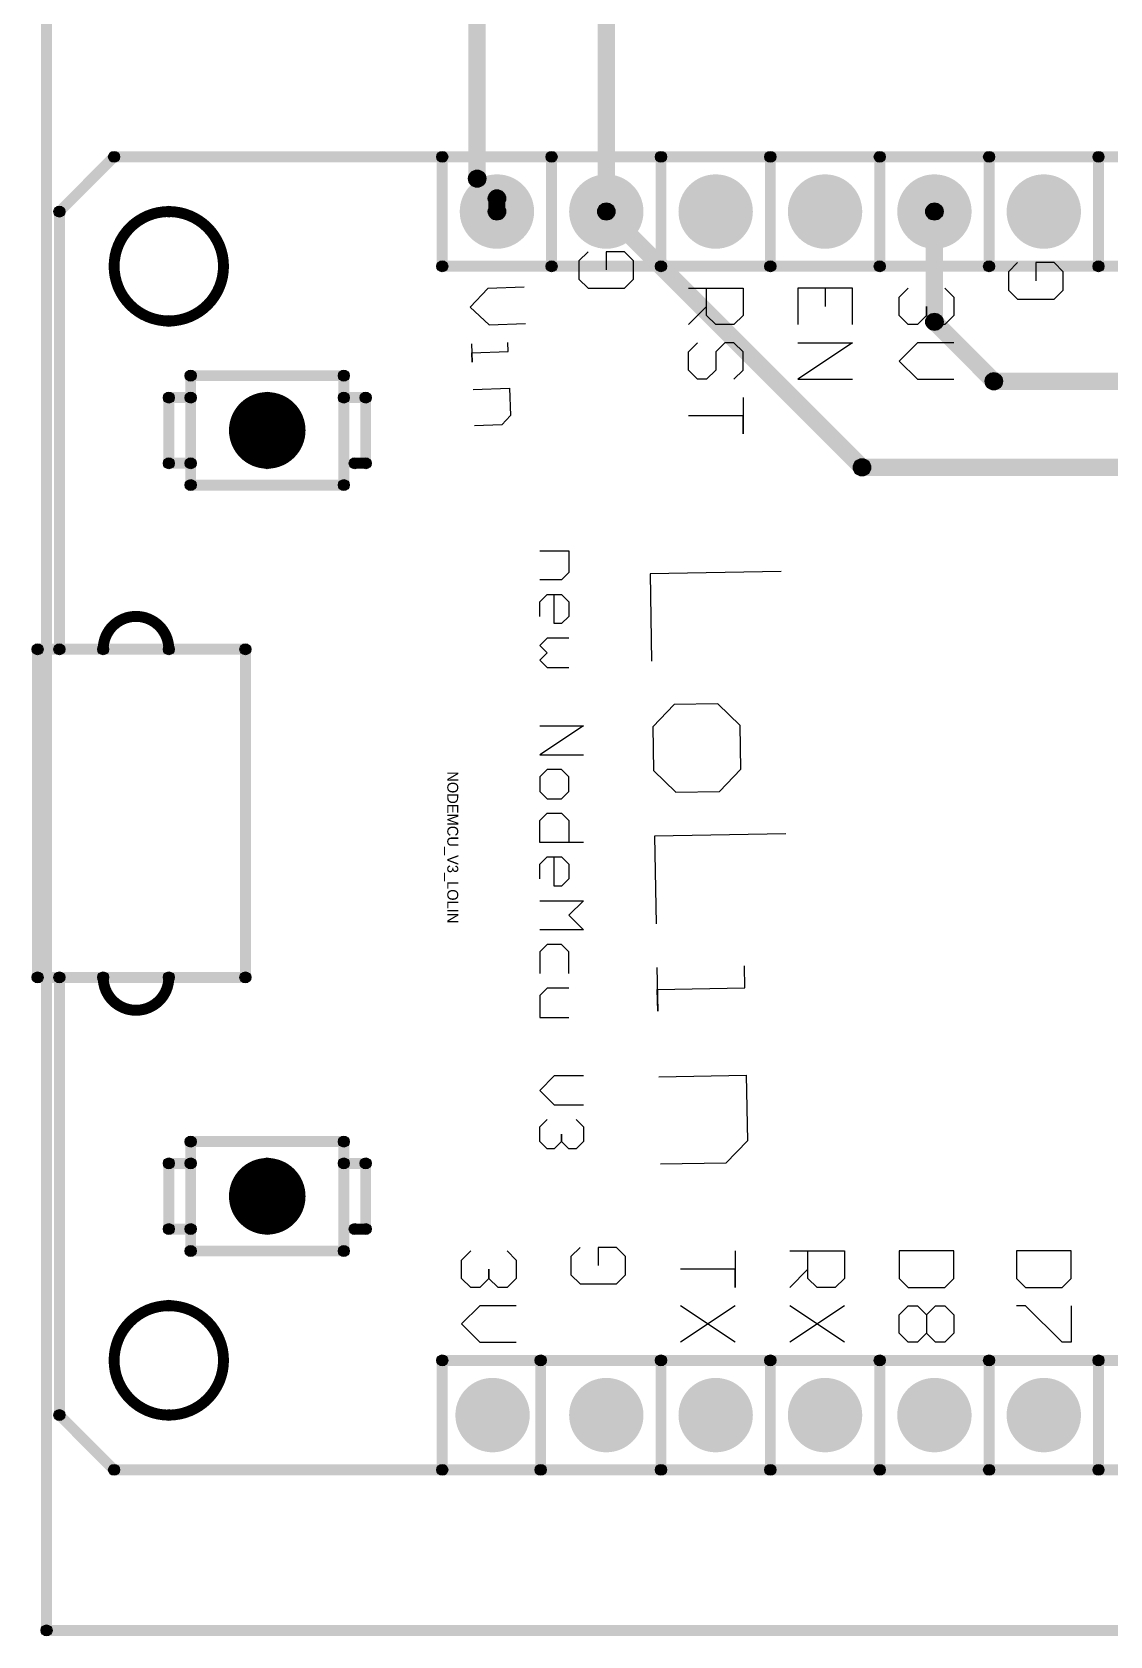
# Model space of a CAD drawing. Header units: millimetres. Extents: x 1.24 to 8.03, y 2.12 to 7.05.
# Drawn here: x 1.483 to 2.468, y 2.121 to 3.587 of the extents above; entities that cross this region are included whole.
import ezdxf

# ---------------------------------------------------------------- set-up
doc = ezdxf.new("R2010")
doc.units = ezdxf.units.MM
doc.header["$MEASUREMENT"] = 0
for name, color, linetype in [('BottomLayer', 5, 'Continuous'), ('BottomSolder', 6, 'Continuous'), ('KeepOutLayer', 6, 'Continuous'), ('MultiLayer', 9, 'Continuous'), ('PadHoleLayer', 156, 'Continuous'), ('TopLayer', 1, 'Continuous'), ('TopOverlay', 2, 'Continuous'), ('TopSolder', 216, 'Continuous')]:
    doc.layers.add(name, color=color, linetype=linetype)

# ---------------------------------------------------------------- blocks, each defined once
blk = doc.blocks.new('NODEMCU_V3_LOLIN_3')
at = {"layer": 'BottomLayer'}
h = blk.add_hatch(color=5, dxfattribs=at)
edge = h.paths.add_edge_path()
edge.add_arc((-0.55, -0.2), 0.03, 0, 360)
h = blk.add_hatch(color=5, dxfattribs=at)
edge = h.paths.add_edge_path()
edge.add_arc((0.55, -0.2), 0.03, 0, 360)
h = blk.add_hatch(color=5, dxfattribs=at)
edge = h.paths.add_edge_path()
edge.add_arc((-0.55, -0.3), 0.03, 0, 360)
h = blk.add_hatch(color=5, dxfattribs=at)
edge = h.paths.add_edge_path()
edge.add_arc((0.55, -0.3), 0.03, 0, 360)
h = blk.add_hatch(color=5, dxfattribs=at)
edge = h.paths.add_edge_path()
edge.add_arc((-0.55, -0.4), 0.03, 0, 360)
h = blk.add_hatch(color=5, dxfattribs=at)
edge = h.paths.add_edge_path()
edge.add_arc((0.55, -0.4), 0.03, 0, 360)
h = blk.add_hatch(color=5, dxfattribs=at)
edge = h.paths.add_edge_path()
edge.add_arc((-0.55, -0.5), 0.03, 0, 360)
h = blk.add_hatch(color=5, dxfattribs=at)
edge = h.paths.add_edge_path()
edge.add_arc((0.55, -0.5), 0.03, 0, 360)
h = blk.add_hatch(color=5, dxfattribs=at)
edge = h.paths.add_edge_path()
edge.add_arc((-0.55, -0.6), 0.03, 0, 360)
h = blk.add_hatch(color=5, dxfattribs=at)
edge = h.paths.add_edge_path()
edge.add_arc((0.55, -0.6), 0.03, 0, 360)
h = blk.add_hatch(color=5, dxfattribs=at)
edge = h.paths.add_edge_path()
edge.add_arc((-0.55, -0.7), 0.03, 0, 360)
h = blk.add_hatch(color=5, dxfattribs=at)
edge = h.paths.add_edge_path()
edge.add_arc((0.55, -0.704), 0.03, 0, 360)
at = {"layer": 'BottomSolder'}
h = blk.add_hatch(color=6, dxfattribs=at)
edge = h.paths.add_edge_path()
edge.add_arc((-0.55, -0.2), 0.034, 0, 360)
h = blk.add_hatch(color=6, dxfattribs=at)
edge = h.paths.add_edge_path()
edge.add_arc((0.55, -0.2), 0.034, 0, 360)
h = blk.add_hatch(color=6, dxfattribs=at)
edge = h.paths.add_edge_path()
edge.add_arc((-0.55, -0.3), 0.034, 0, 360)
h = blk.add_hatch(color=6, dxfattribs=at)
edge = h.paths.add_edge_path()
edge.add_arc((0.55, -0.3), 0.034, 0, 360)
h = blk.add_hatch(color=6, dxfattribs=at)
edge = h.paths.add_edge_path()
edge.add_arc((-0.55, -0.4), 0.034, 0, 360)
h = blk.add_hatch(color=6, dxfattribs=at)
edge = h.paths.add_edge_path()
edge.add_arc((0.55, -0.4), 0.034, 0, 360)
h = blk.add_hatch(color=6, dxfattribs=at)
edge = h.paths.add_edge_path()
edge.add_arc((-0.55, -0.5), 0.034, 0, 360)
h = blk.add_hatch(color=6, dxfattribs=at)
edge = h.paths.add_edge_path()
edge.add_arc((0.55, -0.5), 0.034, 0, 360)
h = blk.add_hatch(color=6, dxfattribs=at)
edge = h.paths.add_edge_path()
edge.add_arc((-0.55, -0.6), 0.034, 0, 360)
h = blk.add_hatch(color=6, dxfattribs=at)
edge = h.paths.add_edge_path()
edge.add_arc((0.55, -0.6), 0.034, 0, 360)
h = blk.add_hatch(color=6, dxfattribs=at)
edge = h.paths.add_edge_path()
edge.add_arc((-0.55, -0.7), 0.034, 0, 360)
h = blk.add_hatch(color=6, dxfattribs=at)
edge = h.paths.add_edge_path()
edge.add_arc((0.55, -0.704), 0.034, 0, 360)
at = {"layer": 'MultiLayer'}
h = blk.add_hatch(color=9, dxfattribs=at)
edge = h.paths.add_edge_path()
edge.add_arc((-0.55, -0.2), 0.03, 0, 360)
h = blk.add_hatch(color=9, dxfattribs=at)
edge = h.paths.add_edge_path()
edge.add_arc((0.55, -0.2), 0.03, 0, 360)
h = blk.add_hatch(color=9, dxfattribs=at)
edge = h.paths.add_edge_path()
edge.add_arc((-0.55, -0.3), 0.03, 0, 360)
h = blk.add_hatch(color=9, dxfattribs=at)
edge = h.paths.add_edge_path()
edge.add_arc((0.55, -0.3), 0.03, 0, 360)
h = blk.add_hatch(color=9, dxfattribs=at)
edge = h.paths.add_edge_path()
edge.add_arc((-0.55, -0.4), 0.03, 0, 360)
h = blk.add_hatch(color=9, dxfattribs=at)
edge = h.paths.add_edge_path()
edge.add_arc((0.55, -0.4), 0.03, 0, 360)
h = blk.add_hatch(color=9, dxfattribs=at)
edge = h.paths.add_edge_path()
edge.add_arc((-0.55, -0.5), 0.03, 0, 360)
h = blk.add_hatch(color=9, dxfattribs=at)
edge = h.paths.add_edge_path()
edge.add_arc((0.55, -0.5), 0.03, 0, 360)
h = blk.add_hatch(color=9, dxfattribs=at)
edge = h.paths.add_edge_path()
edge.add_arc((-0.55, -0.6), 0.03, 0, 360)
h = blk.add_hatch(color=9, dxfattribs=at)
edge = h.paths.add_edge_path()
edge.add_arc((0.55, -0.6), 0.03, 0, 360)
h = blk.add_hatch(color=9, dxfattribs=at)
edge = h.paths.add_edge_path()
edge.add_arc((-0.55, -0.7), 0.03, 0, 360)
h = blk.add_hatch(color=9, dxfattribs=at)
edge = h.paths.add_edge_path()
edge.add_arc((0.55, -0.704), 0.03, 0, 360)
at = {"layer": 'PadHoleLayer'}
h = blk.add_hatch(color=156, dxfattribs=at)
edge = h.paths.add_edge_path()
edge.add_arc((-0.55, -0.2), 0.018, 0, 360)
h = blk.add_hatch(color=156, dxfattribs=at)
edge = h.paths.add_edge_path()
edge.add_arc((0.55, -0.2), 0.018, 0, 360)
h = blk.add_hatch(color=156, dxfattribs=at)
edge = h.paths.add_edge_path()
edge.add_arc((-0.55, -0.3), 0.018, 0, 360)
h = blk.add_hatch(color=156, dxfattribs=at)
edge = h.paths.add_edge_path()
edge.add_arc((0.55, -0.3), 0.018, 0, 360)
h = blk.add_hatch(color=156, dxfattribs=at)
edge = h.paths.add_edge_path()
edge.add_arc((-0.55, -0.4), 0.018, 0, 360)
h = blk.add_hatch(color=156, dxfattribs=at)
edge = h.paths.add_edge_path()
edge.add_arc((0.55, -0.4), 0.018, 0, 360)
h = blk.add_hatch(color=156, dxfattribs=at)
edge = h.paths.add_edge_path()
edge.add_arc((-0.55, -0.5), 0.018, 0, 360)
h = blk.add_hatch(color=156, dxfattribs=at)
edge = h.paths.add_edge_path()
edge.add_arc((0.55, -0.5), 0.018, 0, 360)
h = blk.add_hatch(color=156, dxfattribs=at)
edge = h.paths.add_edge_path()
edge.add_arc((-0.55, -0.6), 0.018, 0, 360)
h = blk.add_hatch(color=156, dxfattribs=at)
edge = h.paths.add_edge_path()
edge.add_arc((0.55, -0.6), 0.018, 0, 360)
h = blk.add_hatch(color=156, dxfattribs=at)
edge = h.paths.add_edge_path()
edge.add_arc((-0.55, -0.7), 0.018, 0, 360)
h = blk.add_hatch(color=156, dxfattribs=at)
edge = h.paths.add_edge_path()
edge.add_arc((0.55, -0.704), 0.018, 0, 360)
at = {"layer": 'TopLayer'}
h = blk.add_hatch(color=1, dxfattribs=at)
edge = h.paths.add_edge_path()
edge.add_arc((-0.55, -0.2), 0.03, 0, 360)
h = blk.add_hatch(color=1, dxfattribs=at)
edge = h.paths.add_edge_path()
edge.add_arc((0.55, -0.2), 0.03, 0, 360)
h = blk.add_hatch(color=1, dxfattribs=at)
edge = h.paths.add_edge_path()
edge.add_arc((-0.55, -0.3), 0.03, 0, 360)
h = blk.add_hatch(color=1, dxfattribs=at)
edge = h.paths.add_edge_path()
edge.add_arc((0.55, -0.3), 0.03, 0, 360)
h = blk.add_hatch(color=1, dxfattribs=at)
edge = h.paths.add_edge_path()
edge.add_arc((-0.55, -0.4), 0.03, 0, 360)
h = blk.add_hatch(color=1, dxfattribs=at)
edge = h.paths.add_edge_path()
edge.add_arc((0.55, -0.4), 0.03, 0, 360)
h = blk.add_hatch(color=1, dxfattribs=at)
edge = h.paths.add_edge_path()
edge.add_arc((-0.55, -0.5), 0.03, 0, 360)
h = blk.add_hatch(color=1, dxfattribs=at)
edge = h.paths.add_edge_path()
edge.add_arc((0.55, -0.5), 0.03, 0, 360)
h = blk.add_hatch(color=1, dxfattribs=at)
edge = h.paths.add_edge_path()
edge.add_arc((-0.55, -0.6), 0.03, 0, 360)
h = blk.add_hatch(color=1, dxfattribs=at)
edge = h.paths.add_edge_path()
edge.add_arc((0.55, -0.6), 0.03, 0, 360)
h = blk.add_hatch(color=1, dxfattribs=at)
edge = h.paths.add_edge_path()
edge.add_arc((-0.55, -0.7), 0.03, 0, 360)
h = blk.add_hatch(color=1, dxfattribs=at)
edge = h.paths.add_edge_path()
edge.add_arc((0.55, -0.704), 0.03, 0, 360)
at = {"layer": 'TopOverlay'}
for points in [[(0.605, -1.05), (0.595, -1.05), (0.595, 1.06), (0.605, 1.06)], [(-0.595, -0.75), (-0.605, -0.75), (-0.605, 0.75), (-0.595, 0.75)], [(-0.495, -0.75), (-0.505, -0.75), (-0.505, 0.75), (-0.495, 0.75)], [(0.505, -0.75), (0.495, -0.75), (0.495, 0.75), (0.505, 0.75)], [(-0.5, -0.145), (-0.5, -0.155), (-0.6, -0.155), (-0.6, -0.145)], [(0.6, -0.145), (0.6, -0.155), (0.5, -0.155), (0.5, -0.145)], [(-0.5, -0.245), (-0.5, -0.255), (-0.6, -0.255), (-0.6, -0.245)], [(0.6, -0.245), (0.6, -0.255), (0.5, -0.255), (0.5, -0.245)], [(-0.5, -0.345), (-0.5, -0.355), (-0.6, -0.355), (-0.6, -0.345)], [(0.6, -0.345), (0.6, -0.355), (0.5, -0.355), (0.5, -0.345)], [(-0.5, -0.445), (-0.5, -0.455), (-0.6, -0.455), (-0.6, -0.445)], [(0.6, -0.445), (0.6, -0.455), (0.5, -0.455), (0.5, -0.445)], [(-0.5, -0.545), (-0.5, -0.555), (-0.6, -0.555), (-0.6, -0.545)], [(0.6, -0.545), (0.6, -0.555), (0.5, -0.555), (0.5, -0.545)], [(-0.5, -0.645), (-0.5, -0.655), (-0.6, -0.655), (-0.6, -0.645)], [(0.6, -0.655), (0.6, -0.665), (0.5, -0.665), (0.5, -0.655)], [(-0.5, -0.745), (-0.5, -0.755), (-0.6, -0.755), (-0.6, -0.745)], [(0.6, -0.745), (0.6, -0.755), (0.5, -0.755), (0.5, -0.745)], [(-0.595, -1.05), (-0.605, -1.05), (-0.605, -0.75), (-0.595, -0.75)], [(-0.375, -0.84), (-0.385, -0.84), (-0.385, -0.82), (-0.375, -0.82)], [(-0.32, -0.815), (-0.32, -0.825), (-0.38, -0.825), (-0.38, -0.815)], [(-0.315, -0.83), (-0.325, -0.83), (-0.325, -0.82), (-0.315, -0.82)], [(0.325, -0.84), (0.315, -0.84), (0.315, -0.82), (0.325, -0.82)], [(0.38, -0.815), (0.38, -0.825), (0.32, -0.825), (0.32, -0.815)], [(0.385, -0.83), (0.375, -0.83), (0.375, -0.82), (0.385, -0.82)], [(-0.3, -0.835), (-0.3, -0.845), (-0.4, -0.845), (-0.4, -0.835)], [(0.4, -0.835), (0.4, -0.845), (0.3, -0.845), (0.3, -0.835)], [(-0.395, -0.98), (-0.405, -0.98), (-0.405, -0.84), (-0.395, -0.84)], [(-0.295, -0.98), (-0.305, -0.98), (-0.305, -0.84), (-0.295, -0.84)], [(0.305, -0.98), (0.295, -0.98), (0.295, -0.84), (0.305, -0.84)], [(0.405, -0.98), (0.395, -0.98), (0.395, -0.84), (0.405, -0.84)], [(-0.145, -1.1), (-0.155, -1.1), (-0.155, -0.93), (-0.145, -0.93)], [(0.15, -0.925), (0.15, -0.935), (-0.15, -0.935), (-0.15, -0.925)], [(0.155, -1.1), (0.145, -1.1), (0.145, -0.93), (0.155, -0.93)], [(-0.38, -0.975), (-0.38, -0.985), (-0.4, -0.985), (-0.4, -0.975)], [(-0.3, -0.975), (-0.3, -0.985), (-0.4, -0.985), (-0.4, -0.975)], [(-0.375, -1), (-0.385, -1), (-0.385, -0.98), (-0.375, -0.98)], [(-0.315, -1), (-0.325, -1), (-0.325, -0.98), (-0.315, -0.98)], [(0.32, -0.975), (0.32, -0.985), (0.3, -0.985), (0.3, -0.975)], [(0.4, -0.975), (0.4, -0.985), (0.3, -0.985), (0.3, -0.975)], [(0.325, -1), (0.315, -1), (0.315, -0.98), (0.325, -0.98)], [(0.385, -1), (0.375, -1), (0.375, -0.98), (0.385, -0.98)], [(-0.32, -0.995), (-0.32, -1.005), (-0.38, -1.005), (-0.38, -0.995)], [(0.38, -0.995), (0.38, -1.005), (0.32, -1.005), (0.32, -0.995)], [(-0.5465, -1.0965), (-0.5535, -1.1035), (-0.6035, -1.0535), (-0.5965, -1.0465)], [(0.5535, -1.1035), (0.5465, -1.0965), (0.5965, -1.0465), (0.6035, -1.0535)], [(-0.15, -1.095), (-0.15, -1.105), (-0.55, -1.105), (-0.55, -1.095)], [(0.55, -1.095), (0.55, -1.105), (0.15, -1.105), (0.15, -1.095)], [(-0.145, -1.12), (-0.155, -1.12), (-0.155, -1.1), (-0.145, -1.1)], [(0.155, -1.12), (0.145, -1.12), (0.145, -1.1), (0.155, -1.1)], [(0.15, -1.115), (0.15, -1.125), (-0.15, -1.125), (-0.15, -1.115)]]:
    blk.add_hatch(color=2, dxfattribs=at).paths.add_polyline_path(points)
h = blk.add_hatch(color=2, dxfattribs=at)
edge = h.paths.add_edge_path()
edge.add_arc((-0.6, -0.15), 0.005, 0, 360)
h = blk.add_hatch(color=2, dxfattribs=at)
edge = h.paths.add_edge_path()
edge.add_arc((-0.5, -0.15), 0.005, 0, 360)
h = blk.add_hatch(color=2, dxfattribs=at)
edge = h.paths.add_edge_path()
edge.add_arc((0.5, -0.15), 0.005, 0, 360)
h = blk.add_hatch(color=2, dxfattribs=at)
edge = h.paths.add_edge_path()
edge.add_arc((0.6, -0.15), 0.005, 0, 360)
h = blk.add_hatch(color=2, dxfattribs=at)
edge = h.paths.add_edge_path()
edge.add_arc((-0.6, -0.25), 0.005, 0, 360)
h = blk.add_hatch(color=2, dxfattribs=at)
edge = h.paths.add_edge_path()
edge.add_arc((-0.5, -0.25), 0.005, 0, 360)
h = blk.add_hatch(color=2, dxfattribs=at)
edge = h.paths.add_edge_path()
edge.add_arc((0.5, -0.25), 0.005, 0, 360)
h = blk.add_hatch(color=2, dxfattribs=at)
edge = h.paths.add_edge_path()
edge.add_arc((0.6, -0.25), 0.005, 0, 360)
h = blk.add_hatch(color=2, dxfattribs=at)
edge = h.paths.add_edge_path()
edge.add_arc((-0.6, -0.35), 0.005, 0, 360)
h = blk.add_hatch(color=2, dxfattribs=at)
edge = h.paths.add_edge_path()
edge.add_arc((-0.5, -0.35), 0.005, 0, 360)
h = blk.add_hatch(color=2, dxfattribs=at)
edge = h.paths.add_edge_path()
edge.add_arc((0.5, -0.35), 0.005, 0, 360)
h = blk.add_hatch(color=2, dxfattribs=at)
edge = h.paths.add_edge_path()
edge.add_arc((0.6, -0.35), 0.005, 0, 360)
h = blk.add_hatch(color=2, dxfattribs=at)
edge = h.paths.add_edge_path()
edge.add_arc((-0.6, -0.45), 0.005, 0, 360)
h = blk.add_hatch(color=2, dxfattribs=at)
edge = h.paths.add_edge_path()
edge.add_arc((-0.5, -0.45), 0.005, 0, 360)
h = blk.add_hatch(color=2, dxfattribs=at)
edge = h.paths.add_edge_path()
edge.add_arc((0.5, -0.45), 0.005, 0, 360)
h = blk.add_hatch(color=2, dxfattribs=at)
edge = h.paths.add_edge_path()
edge.add_arc((0.6, -0.45), 0.005, 0, 360)
h = blk.add_hatch(color=2, dxfattribs=at)
edge = h.paths.add_edge_path()
edge.add_arc((-0.6, -0.55), 0.005, 0, 360)
h = blk.add_hatch(color=2, dxfattribs=at)
edge = h.paths.add_edge_path()
edge.add_arc((-0.5, -0.55), 0.005, 0, 360)
h = blk.add_hatch(color=2, dxfattribs=at)
edge = h.paths.add_edge_path()
edge.add_arc((0.5, -0.55), 0.005, 0, 360)
h = blk.add_hatch(color=2, dxfattribs=at)
edge = h.paths.add_edge_path()
edge.add_arc((0.6, -0.55), 0.005, 0, 360)
h = blk.add_hatch(color=2, dxfattribs=at)
edge = h.paths.add_edge_path()
edge.add_arc((-0.6, -0.65), 0.005, 0, 360)
h = blk.add_hatch(color=2, dxfattribs=at)
edge = h.paths.add_edge_path()
edge.add_arc((-0.5, -0.65), 0.005, 0, 360)
h = blk.add_hatch(color=2, dxfattribs=at)
edge = h.paths.add_edge_path()
edge.add_arc((0.5, -0.66), 0.005, 0, 360)
h = blk.add_hatch(color=2, dxfattribs=at)
edge = h.paths.add_edge_path()
edge.add_arc((0.6, -0.66), 0.005, 0, 360)
h = blk.add_hatch(color=2, dxfattribs=at)
edge = h.paths.add_edge_path()
edge.add_arc((-0.6, -0.75), 0.005, 0, 360)
h = blk.add_hatch(color=2, dxfattribs=at)
edge = h.paths.add_edge_path()
edge.add_arc((-0.6, -0.75), 0.005, 0, 360)
h = blk.add_hatch(color=2, dxfattribs=at)
edge = h.paths.add_edge_path()
edge.add_arc((-0.6, -0.75), 0.005, 0, 360)
h = blk.add_hatch(color=2, dxfattribs=at)
edge = h.paths.add_edge_path()
edge.add_arc((-0.5, -0.75), 0.005, 0, 360)
h = blk.add_hatch(color=2, dxfattribs=at)
edge = h.paths.add_edge_path()
edge.add_arc((-0.5, -0.75), 0.005, 0, 360)
h = blk.add_hatch(color=2, dxfattribs=at)
edge = h.paths.add_edge_path()
edge.add_arc((0.5, -0.75), 0.005, 0, 360)
h = blk.add_hatch(color=2, dxfattribs=at)
edge = h.paths.add_edge_path()
edge.add_arc((0.5, -0.75), 0.005, 0, 360)
h = blk.add_hatch(color=2, dxfattribs=at)
edge = h.paths.add_edge_path()
edge.add_arc((0.6, -0.75), 0.005, 0, 360)
h = blk.add_hatch(color=2, dxfattribs=at)
edge = h.paths.add_edge_path()
edge.add_arc((-0.38, -0.82), 0.005, 0, 360)
h = blk.add_hatch(color=2, dxfattribs=at)
edge = h.paths.add_edge_path()
edge.add_arc((-0.38, -0.82), 0.005, 0, 360)
h = blk.add_hatch(color=2, dxfattribs=at)
edge = h.paths.add_edge_path()
edge.add_arc((-0.32, -0.82), 0.005, 0, 360)
h = blk.add_hatch(color=2, dxfattribs=at)
edge = h.paths.add_edge_path()
edge.add_arc((-0.32, -0.82), 0.005, 0, 360)
h = blk.add_hatch(color=2, dxfattribs=at)
edge = h.paths.add_edge_path()
edge.add_arc((0.32, -0.82), 0.005, 0, 360)
h = blk.add_hatch(color=2, dxfattribs=at)
edge = h.paths.add_edge_path()
edge.add_arc((0.32, -0.82), 0.005, 0, 360)
h = blk.add_hatch(color=2, dxfattribs=at)
edge = h.paths.add_edge_path()
edge.add_arc((0.38, -0.82), 0.005, 0, 360)
h = blk.add_hatch(color=2, dxfattribs=at)
edge = h.paths.add_edge_path()
edge.add_arc((0.38, -0.82), 0.005, 0, 360)
h = blk.add_hatch(color=2, dxfattribs=at)
edge = h.paths.add_edge_path()
edge.add_arc((-0.4, -0.84), 0.005, 0, 360)
h = blk.add_hatch(color=2, dxfattribs=at)
edge = h.paths.add_edge_path()
edge.add_arc((-0.4, -0.84), 0.005, 0, 360)
h = blk.add_hatch(color=2, dxfattribs=at)
edge = h.paths.add_edge_path()
edge.add_arc((-0.38, -0.84), 0.005, 0, 360)
h = blk.add_hatch(color=2, dxfattribs=at)
edge = h.paths.add_edge_path()
edge.add_arc((-0.32, -0.83), 0.005, 0, 360)
h = blk.add_hatch(color=2, dxfattribs=at)
edge = h.paths.add_edge_path()
edge.add_arc((-0.3, -0.84), 0.005, 0, 360)
h = blk.add_hatch(color=2, dxfattribs=at)
edge = h.paths.add_edge_path()
edge.add_arc((-0.3, -0.84), 0.005, 0, 360)
h = blk.add_hatch(color=2, dxfattribs=at)
edge = h.paths.add_edge_path()
edge.add_arc((0.3, -0.84), 0.005, 0, 360)
h = blk.add_hatch(color=2, dxfattribs=at)
edge = h.paths.add_edge_path()
edge.add_arc((0.3, -0.84), 0.005, 0, 360)
h = blk.add_hatch(color=2, dxfattribs=at)
edge = h.paths.add_edge_path()
edge.add_arc((0.32, -0.84), 0.005, 0, 360)
h = blk.add_hatch(color=2, dxfattribs=at)
edge = h.paths.add_edge_path()
edge.add_arc((0.38, -0.83), 0.005, 0, 360)
h = blk.add_hatch(color=2, dxfattribs=at)
edge = h.paths.add_edge_path()
edge.add_arc((0.4, -0.84), 0.005, 0, 360)
h = blk.add_hatch(color=2, dxfattribs=at)
edge = h.paths.add_edge_path()
edge.add_arc((0.4, -0.84), 0.005, 0, 360)
h = blk.add_hatch(color=2, dxfattribs=at)
edge = h.paths.add_edge_path()
edge.add_arc((-0.38, -0.91), 0.005, 0, 360)
h = blk.add_hatch(color=2, dxfattribs=at)
edge = h.paths.add_edge_path()
edge.add_arc((-0.37, -0.91), 0.005, 0, 360)
h = blk.add_hatch(color=2, dxfattribs=at)
edge = h.paths.add_edge_path()
edge.add_arc((-0.36, -0.91), 0.005, 0, 360)
h = blk.add_hatch(color=2, dxfattribs=at)
edge = h.paths.add_edge_path()
edge.add_arc((-0.35, -0.905), 0.005, 0, 360)
h = blk.add_hatch(color=2, dxfattribs=at)
edge = h.paths.add_edge_path()
edge.add_arc((-0.34, -0.905), 0.005, 0, 360)
h = blk.add_hatch(color=2, dxfattribs=at)
edge = h.paths.add_edge_path()
edge.add_arc((-0.34, -0.91), 0.005, 0, 360)
h = blk.add_hatch(color=2, dxfattribs=at)
edge = h.paths.add_edge_path()
edge.add_arc((-0.33, -0.91), 0.005, 0, 360)
h = blk.add_hatch(color=2, dxfattribs=at)
edge = h.paths.add_edge_path()
edge.add_arc((-0.32, -0.91), 0.005, 0, 360)
h = blk.add_hatch(color=2, dxfattribs=at)
edge = h.paths.add_edge_path()
edge.add_arc((0.32, -0.91), 0.005, 0, 360)
h = blk.add_hatch(color=2, dxfattribs=at)
edge = h.paths.add_edge_path()
edge.add_arc((0.33, -0.91), 0.005, 0, 360)
h = blk.add_hatch(color=2, dxfattribs=at)
edge = h.paths.add_edge_path()
edge.add_arc((0.34, -0.91), 0.005, 0, 360)
h = blk.add_hatch(color=2, dxfattribs=at)
edge = h.paths.add_edge_path()
edge.add_arc((0.35, -0.905), 0.005, 0, 360)
h = blk.add_hatch(color=2, dxfattribs=at)
edge = h.paths.add_edge_path()
edge.add_arc((0.36, -0.905), 0.005, 0, 360)
h = blk.add_hatch(color=2, dxfattribs=at)
edge = h.paths.add_edge_path()
edge.add_arc((0.36, -0.91), 0.005, 0, 360)
h = blk.add_hatch(color=2, dxfattribs=at)
edge = h.paths.add_edge_path()
edge.add_arc((0.37, -0.91), 0.005, 0, 360)
h = blk.add_hatch(color=2, dxfattribs=at)
edge = h.paths.add_edge_path()
edge.add_arc((0.38, -0.91), 0.005, 0, 360)
h = blk.add_hatch(color=2, dxfattribs=at)
edge = h.paths.add_edge_path()
edge.add_arc((-0.36, -0.915), 0.005, 0, 360)
h = blk.add_hatch(color=2, dxfattribs=at)
edge = h.paths.add_edge_path()
edge.add_arc((-0.35, -0.915), 0.005, 0, 360)
h = blk.add_hatch(color=2, dxfattribs=at)
edge = h.paths.add_edge_path()
edge.add_arc((0.34, -0.915), 0.005, 0, 360)
h = blk.add_hatch(color=2, dxfattribs=at)
edge = h.paths.add_edge_path()
edge.add_arc((0.35, -0.915), 0.005, 0, 360)
h = blk.add_hatch(color=2, dxfattribs=at)
edge = h.paths.add_edge_path()
edge.add_arc((-0.15, -0.93), 0.005, 0, 360)
h = blk.add_hatch(color=2, dxfattribs=at)
edge = h.paths.add_edge_path()
edge.add_arc((-0.15, -0.93), 0.005, 0, 360)
h = blk.add_hatch(color=2, dxfattribs=at)
edge = h.paths.add_edge_path()
edge.add_arc((0.15, -0.93), 0.005, 0, 360)
h = blk.add_hatch(color=2, dxfattribs=at)
edge = h.paths.add_edge_path()
edge.add_arc((0.15, -0.93), 0.005, 0, 360)
h = blk.add_hatch(color=2, dxfattribs=at)
edge = h.paths.add_edge_path()
edge.add_arc((-0.4, -0.98), 0.005, 0, 360)
h = blk.add_hatch(color=2, dxfattribs=at)
edge = h.paths.add_edge_path()
edge.add_arc((-0.4, -0.98), 0.005, 0, 360)
h = blk.add_hatch(color=2, dxfattribs=at)
edge = h.paths.add_edge_path()
edge.add_arc((-0.4, -0.98), 0.005, 0, 360)
h = blk.add_hatch(color=2, dxfattribs=at)
edge = h.paths.add_edge_path()
edge.add_arc((-0.38, -0.98), 0.005, 0, 360)
h = blk.add_hatch(color=2, dxfattribs=at)
edge = h.paths.add_edge_path()
edge.add_arc((-0.38, -0.98), 0.005, 0, 360)
h = blk.add_hatch(color=2, dxfattribs=at)
edge = h.paths.add_edge_path()
edge.add_arc((-0.32, -0.98), 0.005, 0, 360)
h = blk.add_hatch(color=2, dxfattribs=at)
edge = h.paths.add_edge_path()
edge.add_arc((-0.3, -0.98), 0.005, 0, 360)
h = blk.add_hatch(color=2, dxfattribs=at)
edge = h.paths.add_edge_path()
edge.add_arc((-0.3, -0.98), 0.005, 0, 360)
h = blk.add_hatch(color=2, dxfattribs=at)
edge = h.paths.add_edge_path()
edge.add_arc((0.3, -0.98), 0.005, 0, 360)
h = blk.add_hatch(color=2, dxfattribs=at)
edge = h.paths.add_edge_path()
edge.add_arc((0.3, -0.98), 0.005, 0, 360)
h = blk.add_hatch(color=2, dxfattribs=at)
edge = h.paths.add_edge_path()
edge.add_arc((0.3, -0.98), 0.005, 0, 360)
h = blk.add_hatch(color=2, dxfattribs=at)
edge = h.paths.add_edge_path()
edge.add_arc((0.32, -0.98), 0.005, 0, 360)
h = blk.add_hatch(color=2, dxfattribs=at)
edge = h.paths.add_edge_path()
edge.add_arc((0.32, -0.98), 0.005, 0, 360)
h = blk.add_hatch(color=2, dxfattribs=at)
edge = h.paths.add_edge_path()
edge.add_arc((0.38, -0.98), 0.005, 0, 360)
h = blk.add_hatch(color=2, dxfattribs=at)
edge = h.paths.add_edge_path()
edge.add_arc((0.4, -0.98), 0.005, 0, 360)
h = blk.add_hatch(color=2, dxfattribs=at)
edge = h.paths.add_edge_path()
edge.add_arc((0.4, -0.98), 0.005, 0, 360)
h = blk.add_hatch(color=2, dxfattribs=at)
edge = h.paths.add_edge_path()
edge.add_arc((-0.55, -1), 0.005, 0, 360)
h = blk.add_hatch(color=2, dxfattribs=at)
edge = h.paths.add_edge_path()
edge.add_arc((-0.45, -1), 0.005, 0, 360)
h = blk.add_hatch(color=2, dxfattribs=at)
edge = h.paths.add_edge_path()
edge.add_arc((-0.38, -1), 0.005, 0, 360)
h = blk.add_hatch(color=2, dxfattribs=at)
edge = h.paths.add_edge_path()
edge.add_arc((-0.38, -1), 0.005, 0, 360)
h = blk.add_hatch(color=2, dxfattribs=at)
edge = h.paths.add_edge_path()
edge.add_arc((-0.32, -1), 0.005, 0, 360)
h = blk.add_hatch(color=2, dxfattribs=at)
edge = h.paths.add_edge_path()
edge.add_arc((-0.32, -1), 0.005, 0, 360)
h = blk.add_hatch(color=2, dxfattribs=at)
edge = h.paths.add_edge_path()
edge.add_arc((-0.15, -1), 0.005, 0, 360)
h = blk.add_hatch(color=2, dxfattribs=at)
edge = h.paths.add_edge_path()
edge.add_arc((0.15, -1), 0.005, 0, 360)
h = blk.add_hatch(color=2, dxfattribs=at)
edge = h.paths.add_edge_path()
edge.add_arc((0.32, -1), 0.005, 0, 360)
h = blk.add_hatch(color=2, dxfattribs=at)
edge = h.paths.add_edge_path()
edge.add_arc((0.32, -1), 0.005, 0, 360)
h = blk.add_hatch(color=2, dxfattribs=at)
edge = h.paths.add_edge_path()
edge.add_arc((0.38, -1), 0.005, 0, 360)
h = blk.add_hatch(color=2, dxfattribs=at)
edge = h.paths.add_edge_path()
edge.add_arc((0.38, -1), 0.005, 0, 360)
h = blk.add_hatch(color=2, dxfattribs=at)
edge = h.paths.add_edge_path()
edge.add_arc((0.45, -1), 0.005, 0, 360)
h = blk.add_hatch(color=2, dxfattribs=at)
edge = h.paths.add_edge_path()
edge.add_arc((0.55, -1), 0.005, 0, 360)
h = blk.add_hatch(color=2, dxfattribs=at)
edge = h.paths.add_edge_path()
edge.add_arc((-0.6, -1.05), 0.005, 0, 360)
h = blk.add_hatch(color=2, dxfattribs=at)
edge = h.paths.add_edge_path()
edge.add_arc((-0.6, -1.05), 0.005, 0, 360)
h = blk.add_hatch(color=2, dxfattribs=at)
edge = h.paths.add_edge_path()
edge.add_arc((-0.15, -1.06), 0.005, 0, 360)
h = blk.add_hatch(color=2, dxfattribs=at)
edge = h.paths.add_edge_path()
edge.add_arc((0.15, -1.06), 0.005, 0, 360)
h = blk.add_hatch(color=2, dxfattribs=at)
edge = h.paths.add_edge_path()
edge.add_arc((0.6, -1.05), 0.005, 0, 360)
h = blk.add_hatch(color=2, dxfattribs=at)
edge = h.paths.add_edge_path()
edge.add_arc((0.6, -1.05), 0.005, 0, 360)
h = blk.add_hatch(color=2, dxfattribs=at)
edge = h.paths.add_edge_path()
edge.add_arc((-0.55, -1.1), 0.005, 0, 360)
h = blk.add_hatch(color=2, dxfattribs=at)
edge = h.paths.add_edge_path()
edge.add_arc((-0.55, -1.1), 0.005, 0, 360)
h = blk.add_hatch(color=2, dxfattribs=at)
edge = h.paths.add_edge_path()
edge.add_arc((-0.15, -1.1), 0.005, 0, 360)
h = blk.add_hatch(color=2, dxfattribs=at)
edge = h.paths.add_edge_path()
edge.add_arc((-0.15, -1.1), 0.005, 0, 360)
h = blk.add_hatch(color=2, dxfattribs=at)
edge = h.paths.add_edge_path()
edge.add_arc((-0.15, -1.1), 0.005, 0, 360)
h = blk.add_hatch(color=2, dxfattribs=at)
edge = h.paths.add_edge_path()
edge.add_arc((0.15, -1.1), 0.005, 0, 360)
h = blk.add_hatch(color=2, dxfattribs=at)
edge = h.paths.add_edge_path()
edge.add_arc((0.15, -1.1), 0.005, 0, 360)
h = blk.add_hatch(color=2, dxfattribs=at)
edge = h.paths.add_edge_path()
edge.add_arc((0.15, -1.1), 0.005, 0, 360)
h = blk.add_hatch(color=2, dxfattribs=at)
edge = h.paths.add_edge_path()
edge.add_arc((0.55, -1.1), 0.005, 0, 360)
h = blk.add_hatch(color=2, dxfattribs=at)
edge = h.paths.add_edge_path()
edge.add_arc((0.55, -1.1), 0.005, 0, 360)
h = blk.add_hatch(color=2, dxfattribs=at)
edge = h.paths.add_edge_path()
edge.add_arc((-0.15, -1.12), 0.005, 0, 360)
h = blk.add_hatch(color=2, dxfattribs=at)
edge = h.paths.add_edge_path()
edge.add_arc((-0.15, -1.12), 0.005, 0, 360)
h = blk.add_hatch(color=2, dxfattribs=at)
edge = h.paths.add_edge_path()
edge.add_arc((0.15, -1.12), 0.005, 0, 360)
h = blk.add_hatch(color=2, dxfattribs=at)
edge = h.paths.add_edge_path()
edge.add_arc((0.15, -1.12), 0.005, 0, 360)
at = {"layer": 'TopSolder'}
h = blk.add_hatch(color=216, dxfattribs=at)
edge = h.paths.add_edge_path()
edge.add_arc((-0.55, -0.2), 0.034, 0, 360)
h = blk.add_hatch(color=216, dxfattribs=at)
edge = h.paths.add_edge_path()
edge.add_arc((0.55, -0.2), 0.034, 0, 360)
h = blk.add_hatch(color=216, dxfattribs=at)
edge = h.paths.add_edge_path()
edge.add_arc((-0.55, -0.3), 0.034, 0, 360)
h = blk.add_hatch(color=216, dxfattribs=at)
edge = h.paths.add_edge_path()
edge.add_arc((0.55, -0.3), 0.034, 0, 360)
h = blk.add_hatch(color=216, dxfattribs=at)
edge = h.paths.add_edge_path()
edge.add_arc((-0.55, -0.4), 0.034, 0, 360)
h = blk.add_hatch(color=216, dxfattribs=at)
edge = h.paths.add_edge_path()
edge.add_arc((0.55, -0.4), 0.034, 0, 360)
h = blk.add_hatch(color=216, dxfattribs=at)
edge = h.paths.add_edge_path()
edge.add_arc((-0.55, -0.5), 0.034, 0, 360)
h = blk.add_hatch(color=216, dxfattribs=at)
edge = h.paths.add_edge_path()
edge.add_arc((0.55, -0.5), 0.034, 0, 360)
h = blk.add_hatch(color=216, dxfattribs=at)
edge = h.paths.add_edge_path()
edge.add_arc((-0.55, -0.6), 0.034, 0, 360)
h = blk.add_hatch(color=216, dxfattribs=at)
edge = h.paths.add_edge_path()
edge.add_arc((0.55, -0.6), 0.034, 0, 360)
h = blk.add_hatch(color=216, dxfattribs=at)
edge = h.paths.add_edge_path()
edge.add_arc((-0.55, -0.7), 0.034, 0, 360)
h = blk.add_hatch(color=216, dxfattribs=at)
edge = h.paths.add_edge_path()
edge.add_arc((0.55, -0.704), 0.034, 0, 360)
at = {"layer": 'TopOverlay'}
for p, q in [((0.4, -0.175), (0.4, -0.225)), ((0.425, -0.175), (0.4, -0.175)), ((0.4333, -0.1833), (0.425, -0.175)), ((0.45, -0.175), (0.4833, -0.175)), ((0.4833, -0.175), (0.4833, -0.1833)), ((-0.495, -0.1823), (-0.5033, -0.1906)), ((-0.4783, -0.1823), (-0.495, -0.1823)), ((-0.47, -0.1906), (-0.4783, -0.1823)), ((0.4333, -0.2167), (0.4333, -0.1833)), ((0.4833, -0.1833), (0.45, -0.2167)), ((-0.5033, -0.1906), (-0.5033, -0.2073)), ((-0.47, -0.224), (-0.47, -0.1906)), ((-0.5033, -0.2073), (-0.4867, -0.2073)), ((0.425, -0.225), (0.4333, -0.2167)), ((0.45, -0.2167), (0.45, -0.225)), ((-0.5033, -0.224), (-0.495, -0.2323)), ((-0.495, -0.2323), (-0.4783, -0.2323)), ((-0.4783, -0.2323), (-0.47, -0.224)), ((0.4, -0.225), (0.425, -0.225)), ((-0.48, -0.2906), (-0.4717, -0.2823)), ((-0.4717, -0.2823), (-0.455, -0.2823)), ((-0.455, -0.2823), (-0.4467, -0.2906)), ((-0.4467, -0.2906), (-0.4467, -0.299)), ((-0.43, -0.2823), (-0.43, -0.3156)), ((-0.3967, -0.3156), (-0.3967, -0.2823)), ((0.4, -0.2823), (0.4, -0.3323)), ((0.425, -0.2823), (0.4, -0.2823)), ((0.4333, -0.2906), (0.425, -0.2823)), ((0.4333, -0.324), (0.4333, -0.2906)), ((0.45, -0.2906), (0.4583, -0.2823)), ((0.45, -0.299), (0.45, -0.2906)), ((0.4583, -0.2823), (0.475, -0.2823)), ((0.475, -0.2823), (0.4833, -0.2906)), ((0.4833, -0.2906), (0.4833, -0.299)), ((-0.455, -0.3073), (-0.4633, -0.3073)), ((-0.4633, -0.3073), (-0.455, -0.3073)), ((-0.4467, -0.299), (-0.455, -0.3073)), ((-0.455, -0.3073), (-0.4467, -0.3156)), ((0.4583, -0.3073), (0.45, -0.299)), ((0.45, -0.3156), (0.4583, -0.3073)), ((0.4583, -0.3073), (0.475, -0.3073)), ((0.4833, -0.299), (0.475, -0.3073)), ((0.475, -0.3073), (0.4833, -0.3156)), ((-0.4467, -0.3156), (-0.4467, -0.324)), ((-0.43, -0.3156), (-0.4134, -0.3323)), ((-0.4134, -0.3323), (-0.3967, -0.3156)), ((0.45, -0.324), (0.45, -0.3156)), ((0.4833, -0.3156), (0.4833, -0.324)), ((-0.4717, -0.3323), (-0.48, -0.324)), ((-0.455, -0.3323), (-0.4717, -0.3323)), ((-0.4467, -0.324), (-0.455, -0.3323)), ((0.4, -0.3323), (0.425, -0.3323)), ((0.425, -0.3323), (0.4333, -0.324)), ((0.4583, -0.3323), (0.45, -0.324)), ((0.475, -0.3323), (0.4583, -0.3323)), ((0.4833, -0.324), (0.475, -0.3323)), ((-0.4467, -0.375), (-0.48, -0.375)), ((-0.48, -0.375), (-0.48, -0.425)), ((-0.43, -0.425), (-0.43, -0.375)), ((-0.43, -0.375), (-0.3967, -0.425)), ((-0.3967, -0.425), (-0.3967, -0.375)), ((0.4, -0.4323), (0.4, -0.3823)), ((0.4, -0.3823), (0.425, -0.3823)), ((0.425, -0.3823), (0.4333, -0.3906)), ((0.4333, -0.3906), (0.4333, -0.4073)), ((0.45, -0.3823), (0.4833, -0.4323)), ((0.4833, -0.3823), (0.45, -0.4323)), ((-0.48, -0.4), (-0.4633, -0.4)), ((0.4333, -0.4073), (0.425, -0.4156)), ((-0.48, -0.425), (-0.4467, -0.425)), ((0.425, -0.4156), (0.4, -0.4156)), ((0.4167, -0.4156), (0.4333, -0.4323)), ((0.0188, -0.4359), (0.0209, -0.5558)), ((-0.221, -0.44), (-0.219, -0.56)), ((-0.48, -0.525), (-0.48, -0.475)), ((-0.48, -0.475), (-0.455, -0.475)), ((-0.455, -0.475), (-0.4467, -0.4833)), ((-0.4467, -0.4833), (-0.4467, -0.5)), ((-0.4217, -0.475), (-0.43, -0.4833)), ((-0.43, -0.4833), (-0.43, -0.4917)), ((-0.405, -0.475), (-0.4217, -0.475)), ((-0.3967, -0.4833), (-0.405, -0.475)), ((-0.38, -0.475), (-0.3467, -0.475)), ((-0.3467, -0.475), (-0.3634, -0.475)), ((-0.3634, -0.475), (-0.3634, -0.525)), ((-0.0804, -0.4776), (-0.1001, -0.4979)), ((-0.0404, -0.4769), (-0.0804, -0.4776)), ((-0.0201, -0.4965), (-0.0404, -0.4769)), ((0.1595, -0.4734), (0.1395, -0.4737)), ((0.1609, -0.5534), (0.1595, -0.4734)), ((0.2394, -0.472), (0.2994, -0.471)), ((0.2408, -0.552), (0.2394, -0.472)), ((0.2994, -0.471), (0.3197, -0.4906)), ((0.4, -0.4823), (0.4333, -0.4823)), ((0.4333, -0.4823), (0.4167, -0.4823)), ((0.4167, -0.4823), (0.4167, -0.5323)), ((0.45, -0.4823), (0.4833, -0.5323)), ((0.4833, -0.4823), (0.45, -0.5323)), ((-0.43, -0.4917), (-0.4217, -0.5)), ((-0.1001, -0.4979), (-0.0994, -0.5379)), ((-0.0194, -0.5365), (-0.0201, -0.4965)), ((0.3197, -0.4906), (0.3208, -0.5506)), ((-0.455, -0.5083), (-0.48, -0.5083)), ((-0.4633, -0.5083), (-0.4467, -0.525)), ((-0.4467, -0.5), (-0.455, -0.5083)), ((-0.4217, -0.5), (-0.405, -0.5)), ((-0.405, -0.5), (-0.3967, -0.5083)), ((-0.3967, -0.5083), (-0.3967, -0.5167)), ((-0.4217, -0.525), (-0.43, -0.5167)), ((-0.405, -0.525), (-0.4217, -0.525)), ((-0.3967, -0.5167), (-0.405, -0.525)), ((-0.0994, -0.5379), (-0.079, -0.5575)), ((-0.039, -0.5569), (-0.0194, -0.5365)), ((-0.079, -0.5575), (-0.039, -0.5569)), ((0.0209, -0.5558), (0.1009, -0.5544)), ((0.1409, -0.5537), (0.1809, -0.553)), ((0.1809, -0.553), (0.1609, -0.5534)), ((-0.219, -0.56), (-0.139, -0.5586)), ((-0.505, -0.575), (-0.5133, -0.5833)), ((-0.5133, -0.5833), (-0.5133, -0.6)), ((-0.4883, -0.575), (-0.505, -0.575)), ((-0.48, -0.5833), (-0.4883, -0.575)), ((-0.48, -0.6167), (-0.48, -0.5833)), ((0.405, -0.5823), (0.3967, -0.5906)), ((0.4217, -0.5823), (0.405, -0.5823)), ((0.43, -0.5906), (0.4217, -0.5823)), ((-0.5133, -0.6), (-0.4967, -0.6)), ((0.3967, -0.5906), (0.3967, -0.6073)), ((0.43, -0.624), (0.43, -0.5906)), ((0.3967, -0.6073), (0.4133, -0.6073)), ((-0.5133, -0.6167), (-0.505, -0.625)), ((-0.505, -0.625), (-0.4883, -0.625)), ((-0.4883, -0.625), (-0.48, -0.6167)), ((-0.0801, -0.6609), (-0.0801, -0.6209)), ((-0.0801, -0.6209), (-0.0534, -0.6609)), ((-0.0534, -0.6609), (-0.0534, -0.6209)), ((0.0266, -0.6209), (0.0266, -0.6609)), ((0.0799, -0.6609), (0.0799, -0.6209)), ((0.0799, -0.6209), (0.0932, -0.6342)), ((0.0932, -0.6342), (0.1066, -0.6209)), ((0.1066, -0.6209), (0.1066, -0.6609)), ((0.2398, -0.6209), (0.2398, -0.6476)), ((0.2665, -0.6476), (0.2665, -0.6209)), ((0.2798, -0.6276), (0.2865, -0.6209)), ((0.2865, -0.6209), (0.2998, -0.6209)), ((0.2998, -0.6209), (0.3065, -0.6276)), ((0.3065, -0.6276), (0.3065, -0.6342)), ((0.3967, -0.624), (0.405, -0.6323)), ((0.4217, -0.6323), (0.43, -0.624)), ((-0.24, -0.6609), (-0.24, -0.6342)), ((-0.24, -0.6342), (-0.22, -0.6342)), ((-0.22, -0.6342), (-0.2133, -0.6409)), ((-0.2133, -0.6409), (-0.2133, -0.6609)), ((-0.2, -0.6409), (-0.1933, -0.6342)), ((-0.2, -0.6542), (-0.2, -0.6409)), ((-0.1933, -0.6342), (-0.18, -0.6342)), ((-0.18, -0.6342), (-0.1734, -0.6409)), ((-0.1734, -0.6409), (-0.1734, -0.6476)), ((-0.16, -0.6342), (-0.16, -0.6542)), ((-0.1334, -0.6542), (-0.1334, -0.6342)), ((-0.0334, -0.6342), (-0.0401, -0.6409)), ((-0.0401, -0.6409), (-0.0401, -0.6542)), ((-0.0201, -0.6342), (-0.0334, -0.6342)), ((-0.0134, -0.6409), (-0.0201, -0.6342)), ((-0.0134, -0.6542), (-0.0134, -0.6409)), ((-0.0001, -0.6409), (0.0066, -0.6342)), ((-0.0001, -0.6542), (-0.0001, -0.6409)), ((0.0066, -0.6342), (0.0266, -0.6342)), ((0.0399, -0.6409), (0.0466, -0.6342)), ((0.0399, -0.6542), (0.0399, -0.6409)), ((0.0466, -0.6342), (0.0599, -0.6342)), ((0.0599, -0.6342), (0.0666, -0.6409)), ((0.0666, -0.6409), (0.0666, -0.6476)), ((0.1265, -0.6342), (0.1199, -0.6409)), ((0.1199, -0.6409), (0.1199, -0.6542)), ((0.1465, -0.6342), (0.1265, -0.6342)), ((0.1599, -0.6342), (0.1599, -0.6542)), ((0.1865, -0.6609), (0.1865, -0.6342)), ((0.2998, -0.6409), (0.2932, -0.6409)), ((0.2932, -0.6409), (0.2998, -0.6409)), ((0.3065, -0.6342), (0.2998, -0.6409)), ((0.2998, -0.6409), (0.3065, -0.6476)), ((0.405, -0.6323), (0.4217, -0.6323)), ((-0.1734, -0.6476), (-0.2, -0.6476)), ((-0.1933, -0.6609), (-0.2, -0.6542)), ((-0.16, -0.6542), (-0.1534, -0.6609)), ((-0.1534, -0.6609), (-0.1467, -0.6542)), ((-0.1467, -0.6542), (-0.14, -0.6609)), ((-0.14, -0.6609), (-0.1334, -0.6542)), ((-0.0401, -0.6542), (-0.0334, -0.6609)), ((-0.0201, -0.6609), (-0.0134, -0.6542)), ((0.0066, -0.6609), (-0.0001, -0.6542)), ((0.0666, -0.6476), (0.0399, -0.6476)), ((0.0466, -0.6609), (0.0399, -0.6542)), ((0.1199, -0.6542), (0.1265, -0.6609)), ((0.1599, -0.6542), (0.1665, -0.6609)), ((0.2398, -0.6476), (0.2532, -0.6609)), ((0.2532, -0.6609), (0.2665, -0.6476)), ((0.2865, -0.6609), (0.2798, -0.6542)), ((0.3065, -0.6542), (0.2998, -0.6609)), ((0.3065, -0.6476), (0.3065, -0.6542)), ((-0.4464, -0.7072), (-0.4476, -0.6739)), ((-0.18, -0.6609), (-0.1933, -0.6609)), ((-0.0334, -0.6609), (-0.0201, -0.6609)), ((0.0266, -0.6609), (0.0066, -0.6609)), ((0.0599, -0.6609), (0.0466, -0.6609)), ((0.1265, -0.6609), (0.1465, -0.6609)), ((0.1665, -0.6609), (0.1865, -0.6609)), ((0.2998, -0.6609), (0.2865, -0.6609)), ((-0.4809, -0.675), (-0.4797, -0.7083)), ((-0.3887, -0.6885), (-0.3637, -0.6876)), ((-0.3875, -0.7218), (-0.3887, -0.6885)), ((-0.3637, -0.6876), (-0.3551, -0.6956)), ((0.4, -0.6906), (0.4083, -0.6823)), ((0.4083, -0.6823), (0.425, -0.6823)), ((0.425, -0.6823), (0.4333, -0.6906)), ((0.45, -0.6823), (0.45, -0.7156)), ((0.4833, -0.7156), (0.4833, -0.6823)), ((-0.422, -0.6896), (-0.4303, -0.6899)), ((-0.4208, -0.7229), (-0.422, -0.6896)), ((-0.3551, -0.6956), (-0.3542, -0.7206)), ((0.4333, -0.699), (0.425, -0.7073)), ((0.4333, -0.6906), (0.4333, -0.699)), ((-0.4797, -0.7083), (-0.4625, -0.7244)), ((-0.4625, -0.7244), (-0.4464, -0.7072)), ((0.425, -0.7073), (0.4167, -0.7073)), ((0.4167, -0.7073), (0.425, -0.7073)), ((0.425, -0.7073), (0.4333, -0.7156)), ((0.4333, -0.7156), (0.4333, -0.724)), ((0.45, -0.7156), (0.4666, -0.7323)), ((0.4666, -0.7323), (0.4833, -0.7156)), ((-0.4292, -0.7232), (-0.4125, -0.7227)), ((-0.4125, -0.7227), (-0.4208, -0.7229)), ((0.4083, -0.7323), (0.4, -0.724)), ((0.425, -0.7323), (0.4083, -0.7323)), ((0.4333, -0.724), (0.425, -0.7323))]:
    blk.add_line(p, q, dxfattribs=at)
at = {"layer": 'TopOverlay', "const_width": 0.01}
for points in [[(-0.32, -0.91, 1), (-0.38, -0.91, 1)], [(0.38, -0.91, 1), (0.32, -0.91, 1)], [(-0.33, -0.91, 1), (-0.37, -0.91, 1)], [(0.37, -0.91, 1), (0.33, -0.91, 1)], [(-0.34, -0.91, 1), (-0.36, -0.91, 1)], [(-0.35, -0.915, 1), (-0.36, -0.915, 1)], [(-0.34, -0.905, 1), (-0.35, -0.905, 1)], [(0.36, -0.91, 1), (0.34, -0.91, 1)], [(0.35, -0.915, 1), (0.34, -0.915, 1)], [(0.36, -0.905, 1), (0.35, -0.905, 1)], [(-0.45, -1, 1), (-0.55, -1, 1)], [(0.55, -1, 1), (0.45, -1, 1)]]:
    blk.add_lwpolyline(points, format="xyb", close=True, dxfattribs=at)
for points in [[(-0.15, -1.06, -1), (-0.15, -1)], [(0.15, -1, -1), (0.15, -1.06)]]:
    blk.add_lwpolyline(points, format="xyb", dxfattribs=at)
at = {"layer": 'TopOverlay'}
for centre in [(-0.6, -0.15), (-0.5, -0.15), (0.5, -0.15), (0.6, -0.15), (-0.6, -0.25), (-0.5, -0.25), (0.5, -0.25), (0.6, -0.25), (-0.6, -0.35), (-0.5, -0.35), (0.5, -0.35), (0.6, -0.35), (-0.6, -0.45), (-0.5, -0.45), (0.5, -0.45), (0.6, -0.45), (-0.6, -0.55), (-0.5, -0.55), (0.5, -0.55), (0.6, -0.55), (-0.6, -0.65), (-0.5, -0.65), (0.5, -0.66), (0.6, -0.66), (-0.6, -0.75), (-0.6, -0.75), (-0.6, -0.75), (-0.5, -0.75), (-0.5, -0.75), (0.5, -0.75), (0.5, -0.75), (0.6, -0.75), (-0.38, -0.82), (-0.38, -0.82), (-0.32, -0.82), (-0.32, -0.82), (0.32, -0.82), (0.32, -0.82), (0.38, -0.82), (0.38, -0.82), (-0.4, -0.84), (-0.4, -0.84), (-0.38, -0.84), (-0.32, -0.83), (-0.3, -0.84), (-0.3, -0.84), (0.3, -0.84), (0.3, -0.84), (0.32, -0.84), (0.38, -0.83), (0.4, -0.84), (0.4, -0.84), (-0.38, -0.91), (-0.37, -0.91), (-0.36, -0.91), (-0.35, -0.905), (-0.34, -0.905), (-0.34, -0.91), (-0.33, -0.91), (-0.32, -0.91), (0.32, -0.91), (0.33, -0.91), (0.34, -0.91), (0.35, -0.905), (0.36, -0.905), (0.36, -0.91), (0.37, -0.91), (0.38, -0.91), (-0.36, -0.915), (-0.35, -0.915), (0.34, -0.915), (0.35, -0.915), (-0.15, -0.93), (-0.15, -0.93), (0.15, -0.93), (0.15, -0.93), (-0.4, -0.98), (-0.4, -0.98), (-0.4, -0.98), (-0.38, -0.98), (-0.38, -0.98), (-0.32, -0.98), (-0.3, -0.98), (-0.3, -0.98), (0.3, -0.98), (0.3, -0.98), (0.3, -0.98), (0.32, -0.98), (0.32, -0.98), (0.38, -0.98), (0.4, -0.98), (0.4, -0.98), (-0.55, -1), (-0.45, -1), (-0.38, -1), (-0.38, -1), (-0.32, -1), (-0.32, -1), (-0.15, -1), (0.15, -1), (0.32, -1), (0.32, -1), (0.38, -1), (0.38, -1), (0.45, -1), (0.55, -1), (-0.6, -1.05), (-0.6, -1.05), (-0.15, -1.06), (0.15, -1.06), (0.6, -1.05), (0.6, -1.05), (-0.55, -1.1), (-0.55, -1.1), (-0.15, -1.1), (-0.15, -1.1), (-0.15, -1.1), (0.15, -1.1), (0.15, -1.1), (0.15, -1.1), (0.55, -1.1), (0.55, -1.1), (-0.15, -1.12), (-0.15, -1.12), (0.15, -1.12), (0.15, -1.12)]:
    blk.add_circle(centre, 0.005, dxfattribs=at)

msp = doc.modelspace()

# ---------------------------------------------------------------- hatches: boundary and pattern name
at = {"layer": 'BottomLayer'}
for points in [[(2.0157, 3.4228), (2, 3.4228), (2, 3.6521), (2.0157, 3.6521)], [(1.8976, 3.4529), (1.8819, 3.4529), (1.8819, 3.622), (1.8976, 3.622)], [(1.8842, 3.4474), (1.8953, 3.4585), (1.9134, 3.4404), (1.9023, 3.4292)], [(1.9157, 3.4228), (1.9, 3.4228), (1.9, 3.4348), (1.9157, 3.4348)], [(2.0023, 3.4173), (2.0134, 3.4284), (2.2473, 3.1945), (2.2362, 3.1834)], [(2.3157, 3.322), (2.3, 3.322), (2.3, 3.4228), (2.3157, 3.4228)], [(2.3023, 3.3165), (2.3134, 3.3276), (2.3678, 3.2733), (2.3566, 3.2621)], [(2.3622, 3.2598), (2.3622, 3.2756), (2.6468, 3.2756), (2.6468, 3.2598)], [(2.2417, 3.1811), (2.2417, 3.1969), (2.6378, 3.1969), (2.6378, 3.1811)]]:
    msp.add_hatch(color=5, dxfattribs=at).paths.add_polyline_path(points)
h = msp.add_hatch(color=5, dxfattribs=at)
edge = h.paths.add_edge_path()
edge.add_arc((1.8898, 3.4529), 0.00787, 0, 360)
h = msp.add_hatch(color=5, dxfattribs=at)
edge = h.paths.add_edge_path()
edge.add_arc((1.8898, 3.4529), 0.00787, 0, 360)
h = msp.add_hatch(color=5, dxfattribs=at)
edge = h.paths.add_edge_path()
edge.add_arc((1.9079, 3.4348), 0.00787, 0, 360)
h = msp.add_hatch(color=5, dxfattribs=at)
edge = h.paths.add_edge_path()
edge.add_arc((1.9079, 3.4348), 0.00787, 0, 360)
h = msp.add_hatch(color=5, dxfattribs=at)
edge = h.paths.add_edge_path()
edge.add_arc((1.9079, 3.4228), 0.00787, 0, 360)
h = msp.add_hatch(color=5, dxfattribs=at)
edge = h.paths.add_edge_path()
edge.add_arc((2.0079, 3.4228), 0.00787, 0, 360)
h = msp.add_hatch(color=5, dxfattribs=at)
edge = h.paths.add_edge_path()
edge.add_arc((2.0079, 3.4228), 0.00787, 0, 360)
h = msp.add_hatch(color=5, dxfattribs=at)
edge = h.paths.add_edge_path()
edge.add_arc((2.3079, 3.4228), 0.00787, 0, 360)
h = msp.add_hatch(color=5, dxfattribs=at)
edge = h.paths.add_edge_path()
edge.add_arc((2.3079, 3.322), 0.00787, 0, 360)
h = msp.add_hatch(color=5, dxfattribs=at)
edge = h.paths.add_edge_path()
edge.add_arc((2.3079, 3.322), 0.00787, 0, 360)
h = msp.add_hatch(color=5, dxfattribs=at)
edge = h.paths.add_edge_path()
edge.add_arc((2.3622, 3.2677), 0.00787, 0, 360)
h = msp.add_hatch(color=5, dxfattribs=at)
edge = h.paths.add_edge_path()
edge.add_arc((2.3622, 3.2677), 0.00787, 0, 360)
h = msp.add_hatch(color=5, dxfattribs=at)
edge = h.paths.add_edge_path()
edge.add_arc((2.2417, 3.189), 0.00787, 0, 360)
h = msp.add_hatch(color=5, dxfattribs=at)
edge = h.paths.add_edge_path()
edge.add_arc((2.2417, 3.189), 0.00787, 0, 360)
at = {"layer": 'KeepOutLayer'}
for points in [[(1.4911, 6.4961), (1.5011, 6.4961), (1.5011, 2.126), (1.4911, 2.126)], [(1.4961, 2.121), (1.4961, 2.131), (7.7953, 2.131), (7.7953, 2.121)]]:
    msp.add_hatch(color=6, dxfattribs=at).paths.add_polyline_path(points)
h = msp.add_hatch(color=6, dxfattribs=at)
edge = h.paths.add_edge_path()
edge.add_arc((1.4961, 2.126), 0.005, 0, 360)
h = msp.add_hatch(color=6, dxfattribs=at)
edge = h.paths.add_edge_path()
edge.add_arc((1.4961, 2.126), 0.005, 0, 360)

# ---------------------------------------------------------------- linework, layer by layer
at = {"layer": 'BottomLayer'}
for centre in [(1.8898, 3.4529), (1.8898, 3.4529), (1.9079, 3.4348), (1.9079, 3.4348), (1.9079, 3.4228), (2.0079, 3.4228), (2.0079, 3.4228), (2.3079, 3.4228), (2.3079, 3.322), (2.3079, 3.322), (2.3622, 3.2677), (2.3622, 3.2677), (2.2417, 3.189), (2.2417, 3.189)]:
    msp.add_circle(centre, 0.00787, dxfattribs=at)
at = {"layer": 'KeepOutLayer'}
msp.add_circle((1.4961, 2.126), 0.005, dxfattribs=at)
msp.add_circle((1.4961, 2.126), 0.005, dxfattribs=at)

# ---------------------------------------------------------------- block references
at = {"rotation": 270}
msp.add_blockref('NODEMCU_V3_LOLIN_3', (2.6079, 2.8728), dxfattribs=at)

# ---------------------------------------------------------------- texts
at = {"layer": 'TopOverlay'}
msp.add_text('NODEMCU_V3_LOLIN', height=0.01, rotation=270, dxfattribs=at).set_placement((1.8625, 2.9112))

doc.saveas('drawing.dxf')
